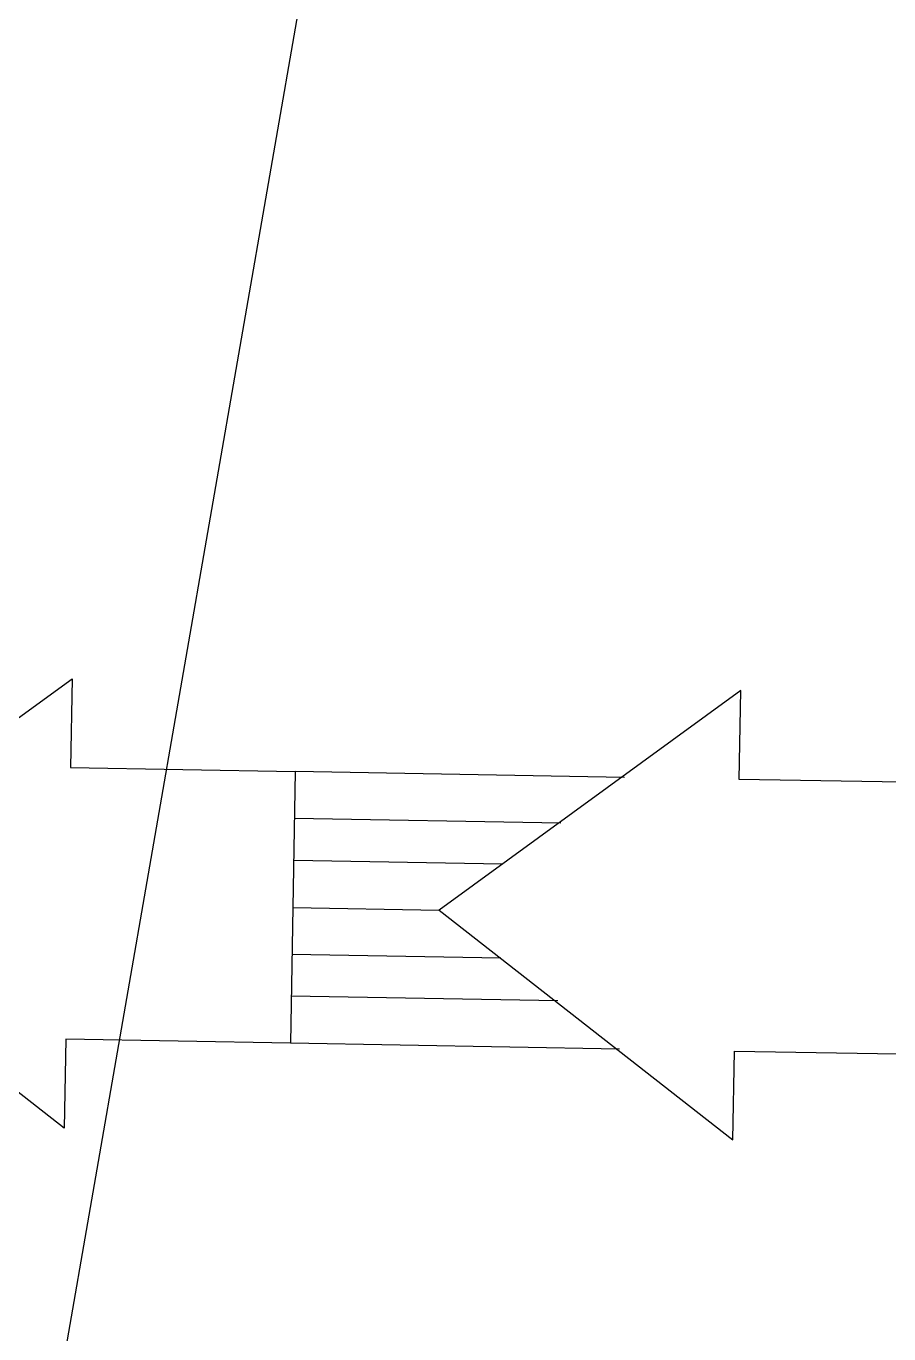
# Model space of a CAD drawing. Header units: metres. Extents: x -1164 to -1017, y 3 to 563.
# Drawn here: x -1042.015 to -1040.854, y 511.354 to 513.113 of the extents above; entities that cross this region are included whole.
import ezdxf

# ---------------------------------------------------------------- set-up
doc = ezdxf.new("R2010")
doc.units = ezdxf.units.M
doc.layers.add('A-DETL-GENF', color=7, linetype='Continuous', lineweight=9)

# ---------------------------------------------------------------- blocks, each defined once
blk = doc.blocks.new('T2DPAA-T2D-C3S-SD-M2D-100020_250_dwg-40816774-DRG 2873021 - motorway level drainage')
at = {"color": 253, "lineweight": 25, "true_color": 0xa3a3a3}
for p, q in [((67.6261, -457.8657), (67.5401, -457.5176)), ((67.7078, -457.9324), (67.6016, -457.5024)), ((67.553, -457.8041), (67.4855, -457.5311)), ((67.4301, -457.8344), (67.3627, -457.5614)), ((67.3529, -458.0201), (67.2466, -457.5901)), ((67.3941, -457.923), (67.3081, -457.5749))]:
    blk.add_line(p, q, dxfattribs=at)
at = {"color": 253, "lineweight": 25, "true_color": 0xa3a3a3, "flags": 128}
for points in [[(67.2554, -456.8636), (67.645, -457.1801), (67.529, -457.2088), (67.6015, -457.5023), (67.2466, -457.59), (67.1741, -457.2965), (67.0581, -457.3252), (67.2554, -456.8636), (67.2516, -456.8484)], [(67.4241, -457.5462), (67.4713, -457.7374), (67.274, -458.1989), (67.39, -458.1703), (67.4625, -458.4637), (67.8175, -458.376), (67.7449, -458.0825), (67.861, -458.0539), (67.4713, -457.7374)]]:
    blk.add_lwpolyline(points, dxfattribs=at)
blk = doc.blocks.new('T2DPAA-T2D-PWC-SD-M2D-100001_ProposedDrainage_rvt-2-DRG 2873021 - motorway level drainage')
at = {"color": 253, "lineweight": 25, "true_color": 0xa3a3a3, "rotation": 75.11694444444437}
blk.add_blockref('T2DPAA-T2D-C3S-SD-M2D-100020_250_dwg-40816774-DRG 2873021 - motorway level drainage', (-1569.5164, 564.2847), dxfattribs=at)

msp = doc.modelspace()

# ---------------------------------------------------------------- linework, layer by layer
at = {"layer": 'A-DETL-GENF', "color": 161, "lineweight": 25, "true_color": 0xa3a3ff}
msp.add_line((-1036.3861944, 543.4108628), (-1042.1403215, 510.3075565), dxfattribs=at)

# ---------------------------------------------------------------- block references
at = {"lineweight": 5}
msp.add_blockref('T2DPAA-T2D-PWC-SD-M2D-100001_ProposedDrainage_rvt-2-DRG 2873021 - motorway level drainage', (68.3458246, 0), dxfattribs=at)

doc.saveas('drawing.dxf')
